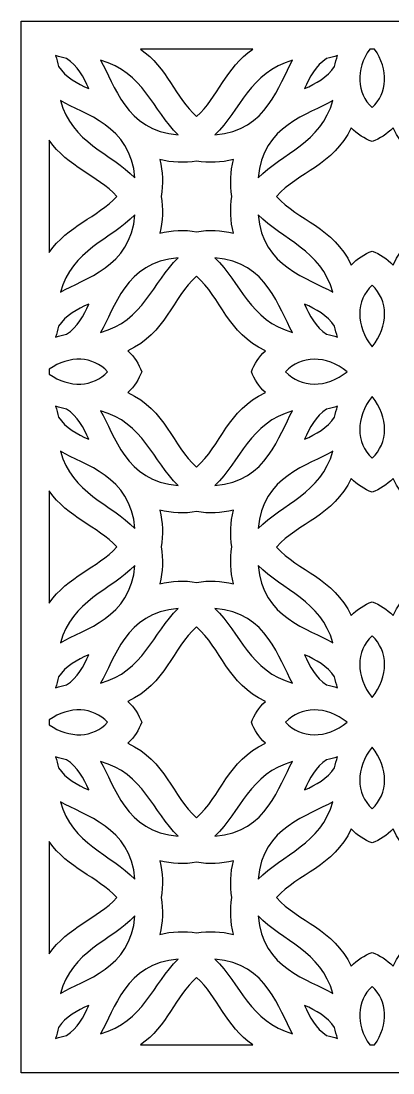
# Model space of a CAD drawing. Header units: millimetres. Extents: x -502 to 502, y -332 to 332.
# Drawn here: x -501.6 to -395.7, y -332.3 to -32.3 of the extents above; entities that cross this region are included whole.
import ezdxf

# ---------------------------------------------------------------- set-up
doc = ezdxf.new("R2010")
doc.units = ezdxf.units.MM
doc.header["$MEASUREMENT"] = 0
doc.layers.add('layer 1', color=7, linetype='Continuous')

msp = doc.modelspace()

# ---------------------------------------------------------------- linework, layer by layer
at = {"layer": 'layer 1'}
for points, knots in [([(-501.65, -332.3167), (-492.4962, -332.3167), (-226.2184, -332.3167), (-201.6505, -332.3167), (-201.6505, -332.3167), (-201.6505, -321.4405), (-201.6505, -43.0002), (-201.6505, -32.3185), (-201.6505, -32.3185), (-215.9616, -32.3185), (-491.2757, -32.3185), (-501.65, -32.3185), (-501.65, -32.3185), (-501.65, -37.5502), (-501.65, -329.9847), (-501.65, -332.3167)], [0, 0, 0, 0, 0.2, 0.2, 0.2, 0.2, 0.4, 0.4, 0.4, 0.4, 0.6, 0.6, 0.6, 0.6, 1, 1, 1, 1]), ([(-435.6311, -40.3156), (-443.3811, -45.6711), (-445.5589, -54.0636), (-451.6491, -59.5704), (-451.6491, -59.5704), (-451.6491, -59.5704), (-451.6491, -59.5704), (-451.6491, -59.5704), (-451.6491, -59.5704), (-457.7405, -54.0636), (-459.9178, -45.6711), (-467.6671, -40.3156), (-467.6671, -40.3156), (-467.6671, -40.3156), (-435.6311, -40.3156), (-435.6311, -40.3156)], [0, 0, 0, 0, 0.2, 0.2, 0.2, 0.2, 0.4, 0.4, 0.4, 0.4, 0.6, 0.6, 0.6, 0.6, 1, 1, 1, 1]), ([(-402.3329, -40.3156), (-402.3329, -40.3156), (-400.9653, -40.3156), (-400.9653, -40.3156), (-400.9653, -40.3156), (-396.8953, -46.1753), (-397.2175, -52.8855), (-401.6495, -56.974), (-401.6495, -56.974), (-406.078, -52.8855), (-406.4071, -46.1787), (-402.3329, -40.3156)], [0, 0, 0, 0, 0.25, 0.25, 0.25, 0.25, 0.5, 0.5, 0.5, 0.5, 1, 1, 1, 1]), ([(-488.6872, -43.0002), (-485.62, -45.0184), (-483.7781, -48.3379), (-482.3655, -51.6013), (-482.3655, -51.6013), (-485.628, -50.1865), (-488.9499, -48.3448), (-490.9681, -45.2791), (-490.9681, -45.2791), (-491.1758, -44.2282), (-491.4567, -43.1911), (-491.803, -42.1641), (-491.803, -42.1641), (-490.7776, -42.5096), (-489.7366, -42.7922), (-488.6872, -43.0002)], [0, 0, 0, 0, 0.2, 0.2, 0.2, 0.2, 0.4, 0.4, 0.4, 0.4, 0.6, 0.6, 0.6, 0.6, 1, 1, 1, 1]), ([(-456.8861, -64.7665), (-472.0048, -63.5918), (-474.9111, -50.3343), (-479.0061, -43.5085), (-479.0061, -43.5085), (-466.8798, -46.7753), (-464.074, -57.8908), (-456.8861, -64.7665)], [0, 0, 0, 0, 0.33333333, 0.33333333, 0.33333333, 0.33333333, 1, 1, 1, 1]), ([(-424.2929, -43.5085), (-428.3875, -50.3343), (-431.2945, -63.5918), (-446.4135, -64.7665), (-446.4135, -64.7665), (-439.2261, -57.8908), (-436.4198, -46.7753), (-424.2929, -43.5085)], [0, 0, 0, 0, 0.33333333, 0.33333333, 0.33333333, 0.33333333, 1, 1, 1, 1]), ([(-414.6121, -43.0002), (-413.5619, -42.7922), (-412.5213, -42.5096), (-411.4965, -42.1641), (-411.4965, -42.1641), (-411.8427, -43.1911), (-412.1232, -44.2317), (-412.3312, -45.2791), (-412.3312, -45.2791), (-414.3494, -48.3448), (-417.671, -50.1899), (-420.9337, -51.6013), (-420.9337, -51.6013), (-419.5209, -48.3379), (-417.6785, -45.0184), (-414.6121, -43.0002)], [0, 0, 0, 0, 0.2, 0.2, 0.2, 0.2, 0.4, 0.4, 0.4, 0.4, 0.6, 0.6, 0.6, 0.6, 1, 1, 1, 1]), ([(-490.459, -54.9598), (-483.6338, -59.0552), (-470.3751, -61.9621), (-469.1993, -77.0819), (-469.1993, -77.0819), (-476.0755, -69.8928), (-487.1911, -67.0878), (-490.459, -54.9598)], [0, 0, 0, 0, 0.33333333, 0.33333333, 0.33333333, 0.33333333, 1, 1, 1, 1]), ([(-434.0996, -77.0819), (-432.9235, -61.9621), (-419.6653, -59.0552), (-412.8408, -54.9598), (-412.8408, -54.9598), (-416.1084, -67.0878), (-427.2231, -69.8928), (-434.0996, -77.0819)], [0, 0, 0, 0, 0.33333333, 0.33333333, 0.33333333, 0.33333333, 1, 1, 1, 1]), ([(-401.6495, -66.7033), (-399.4663, -65.8885), (-397.4166, -64.5797), (-395.6837, -62.738), (-395.6837, -62.738), (-390.6777, -73.5223), (-380.6665, -75.3818), (-374.3956, -82.3177), (-374.3956, -82.3177), (-380.6665, -89.253), (-390.6777, -91.1125), (-395.6837, -101.8968), (-395.6837, -101.8968), (-397.4166, -100.0551), (-399.4663, -98.7429), (-401.6495, -97.9315), (-401.6495, -97.9315), (-403.8326, -98.7463), (-405.8816, -100.0551), (-407.6153, -101.8968), (-407.6153, -101.8968), (-412.6219, -91.1125), (-422.6338, -89.253), (-428.9041, -82.3177), (-428.9041, -82.3177), (-422.6331, -75.3818), (-412.6212, -73.5223), (-407.6153, -62.738), (-407.6153, -62.738), (-405.8823, -64.5797), (-403.8326, -65.8885), (-401.6495, -66.7033)], [0, 0, 0, 0, 0.11111111, 0.11111111, 0.11111111, 0.11111111, 0.22222222, 0.22222222, 0.22222222, 0.22222222, 0.33333333, 0.33333333, 0.33333333, 0.33333333, 0.44444444, 0.44444444, 0.44444444, 0.44444444, 0.55555556, 0.55555556, 0.55555556, 0.55555556, 0.66666667, 0.66666667, 0.66666667, 0.66666667, 0.77777778, 0.77777778, 0.77777778, 0.77777778, 1, 1, 1, 1]), ([(-493.6499, -66.301), (-488.297, -74.0484), (-479.9039, -76.2247), (-474.3956, -82.3177), (-474.3956, -82.3177), (-479.9039, -88.4101), (-488.297, -90.5864), (-493.6499, -98.3337), (-493.6499, -98.3337), (-493.6499, -98.3337), (-493.6499, -66.301), (-493.6499, -66.301)], [0, 0, 0, 0, 0.25, 0.25, 0.25, 0.25, 0.5, 0.5, 0.5, 0.5, 1, 1, 1, 1]), ([(-461.7297, -82.3177), (-461.7297, -82.3177), (-461.73, -82.3177), (-461.73, -82.3177), (-461.73, -82.3177), (-461.1161, -78.8635), (-461.2962, -75.2689), (-462.141, -71.8256), (-462.141, -71.8256), (-458.6975, -72.6691), (-455.1038, -72.8491), (-451.6497, -72.2388), (-451.6497, -72.2388), (-451.6497, -72.2388), (-451.6497, -72.2388), (-451.6497, -72.2388), (-451.6497, -72.2388), (-448.1955, -72.8525), (-444.6021, -72.6691), (-441.1578, -71.8256), (-441.1578, -71.8256), (-442.0023, -75.2689), (-442.1827, -78.8635), (-441.5696, -82.3177), (-441.5696, -82.3177), (-442.1827, -85.7713), (-442.0034, -89.3659), (-441.1578, -92.8092), (-441.1578, -92.8092), (-444.6021, -91.9622), (-448.1944, -91.7823), (-451.6491, -92.3967), (-451.6491, -92.3967), (-451.6491, -92.3967), (-451.6491, -92.3967), (-451.6491, -92.3967), (-451.6491, -92.3967), (-455.1035, -91.7823), (-458.6973, -91.9622), (-462.141, -92.8092), (-462.141, -92.8092), (-461.2962, -89.3659), (-461.1161, -85.7713), (-461.7297, -82.3177)], [0, 0, 0, 0, 0.08333333, 0.08333333, 0.08333333, 0.08333333, 0.16666667, 0.16666667, 0.16666667, 0.16666667, 0.25, 0.25, 0.25, 0.25, 0.33333333, 0.33333333, 0.33333333, 0.33333333, 0.41666667, 0.41666667, 0.41666667, 0.41666667, 0.5, 0.5, 0.5, 0.5, 0.58333333, 0.58333333, 0.58333333, 0.58333333, 0.66666667, 0.66666667, 0.66666667, 0.66666667, 0.75, 0.75, 0.75, 0.75, 0.83333333, 0.83333333, 0.83333333, 0.83333333, 1, 1, 1, 1]), ([(-490.459, -109.6749), (-487.1911, -97.547), (-476.0755, -94.7385), (-469.1993, -87.5522), (-469.1993, -87.5522), (-470.3751, -102.6726), (-483.633, -105.5796), (-490.459, -109.6749)], [0, 0, 0, 0, 0.33333333, 0.33333333, 0.33333333, 0.33333333, 1, 1, 1, 1]), ([(-412.8402, -109.6749), (-419.6653, -105.5796), (-432.9241, -102.6726), (-434.0996, -87.5522), (-434.0996, -87.5522), (-427.2238, -94.7419), (-416.1084, -97.547), (-412.8402, -109.6749)], [0, 0, 0, 0, 0.33333333, 0.33333333, 0.33333333, 0.33333333, 1, 1, 1, 1]), ([(-456.8853, -99.8683), (-464.0732, -106.744), (-466.8793, -117.8595), (-479.0061, -121.1263), (-479.0061, -121.1263), (-474.9111, -114.3005), (-472.0043, -101.043), (-456.8853, -99.8683)], [0, 0, 0, 0, 0.33333333, 0.33333333, 0.33333333, 0.33333333, 1, 1, 1, 1]), ([(-424.2929, -121.1263), (-436.4198, -117.8595), (-439.2261, -106.744), (-446.4127, -99.8683), (-446.4127, -99.8683), (-431.2945, -101.043), (-428.3882, -114.3005), (-424.2929, -121.1263)], [0, 0, 0, 0, 0.33333333, 0.33333333, 0.33333333, 0.33333333, 1, 1, 1, 1]), ([(-471.229, -126.3512), (-460.4434, -121.3452), (-458.5834, -111.3333), (-451.6497, -105.0644), (-451.6497, -105.0644), (-444.7159, -111.3333), (-442.8562, -121.3452), (-432.0696, -126.3512), (-432.0696, -126.3512), (-433.9125, -128.0834), (-435.222, -130.1325), (-436.0342, -132.317), (-436.0342, -132.317), (-435.222, -134.5001), (-433.9133, -136.5498), (-432.0696, -138.2821), (-432.0696, -138.2821), (-442.8562, -143.288), (-444.7159, -153.2999), (-451.6491, -159.5722), (-451.6491, -159.5722), (-451.6491, -159.5722), (-451.6491, -159.5722), (-451.6491, -159.5722), (-451.6491, -159.5722), (-458.5837, -153.2999), (-460.4432, -143.288), (-471.229, -138.2821), (-471.229, -138.2821), (-469.3863, -136.5498), (-468.0779, -134.5001), (-467.2652, -132.317), (-467.2652, -132.317), (-468.0771, -130.1325), (-469.3863, -128.0834), (-471.229, -126.3512)], [0, 0, 0, 0, 0.1, 0.1, 0.1, 0.1, 0.2, 0.2, 0.2, 0.2, 0.3, 0.3, 0.3, 0.3, 0.4, 0.4, 0.4, 0.4, 0.5, 0.5, 0.5, 0.5, 0.6, 0.6, 0.6, 0.6, 0.7, 0.7, 0.7, 0.7, 0.8, 0.8, 0.8, 0.8, 1, 1, 1, 1]), ([(-401.6495, -125.2538), (-406.4269, -119.2004), (-406.3291, -111.9792), (-401.6495, -107.6608), (-401.6495, -107.6608), (-396.9842, -111.9682), (-396.8577, -119.1826), (-401.6495, -125.2538)], [0, 0, 0, 0, 0.33333333, 0.33333333, 0.33333333, 0.33333333, 1, 1, 1, 1]), ([(-482.3655, -113.0335), (-483.7781, -116.2969), (-485.6208, -119.6164), (-488.6867, -121.6346), (-488.6867, -121.6346), (-489.7372, -121.8426), (-490.7776, -122.1245), (-491.803, -122.4707), (-491.803, -122.4707), (-491.4567, -121.4437), (-491.1758, -120.4031), (-490.9681, -119.3557), (-490.9681, -119.3557), (-488.9499, -116.2866), (-485.6285, -114.4449), (-482.3655, -113.0335)], [0, 0, 0, 0, 0.2, 0.2, 0.2, 0.2, 0.4, 0.4, 0.4, 0.4, 0.6, 0.6, 0.6, 0.6, 1, 1, 1, 1]), ([(-414.6121, -121.6346), (-417.6785, -119.6164), (-419.5209, -116.2969), (-420.9337, -113.0335), (-420.9337, -113.0335), (-417.671, -114.4449), (-414.3494, -116.2866), (-412.3312, -119.3557), (-412.3312, -119.3557), (-412.1232, -120.4031), (-411.8434, -121.4437), (-411.4958, -122.4707), (-411.4958, -122.4707), (-412.5213, -122.1245), (-413.5619, -121.8426), (-414.6121, -121.6346)], [0, 0, 0, 0, 0.2, 0.2, 0.2, 0.2, 0.4, 0.4, 0.4, 0.4, 0.6, 0.6, 0.6, 0.6, 1, 1, 1, 1]), ([(-493.6499, -131.6321), (-487.7914, -127.5607), (-481.0845, -127.8857), (-476.9922, -132.317), (-476.9922, -132.317), (-481.0779, -136.7441), (-487.786, -137.0753), (-493.6499, -133.0011), (-493.6499, -133.0011), (-493.6499, -133.0011), (-493.6499, -131.6321), (-493.6499, -131.6321)], [0, 0, 0, 0, 0.25, 0.25, 0.25, 0.25, 0.5, 0.5, 0.5, 0.5, 1, 1, 1, 1]), ([(-426.307, -132.317), (-421.9914, -127.6422), (-414.7729, -127.5361), (-408.7134, -132.317), (-408.7134, -132.317), (-414.779, -137.1033), (-421.9941, -136.9877), (-426.307, -132.317)], [0, 0, 0, 0, 0.33333333, 0.33333333, 0.33333333, 0.33333333, 1, 1, 1, 1]), ([(-401.6495, -156.9759), (-406.3147, -152.6685), (-406.4406, -145.4506), (-401.6495, -139.3829), (-401.6495, -139.3829), (-396.8631, -145.4465), (-396.9795, -152.6644), (-401.6495, -156.9759)], [0, 0, 0, 0, 0.33333333, 0.33333333, 0.33333333, 0.33333333, 1, 1, 1, 1]), ([(-490.9681, -145.281), (-491.1758, -144.2294), (-491.4567, -143.1888), (-491.803, -142.1626), (-491.803, -142.1626), (-490.7776, -142.5122), (-489.7366, -142.7907), (-488.6872, -142.9986), (-488.6872, -142.9986), (-485.62, -145.0162), (-483.7781, -148.3398), (-482.3655, -151.6025), (-482.3655, -151.6025), (-485.628, -150.1884), (-488.9499, -148.3467), (-490.9681, -145.281)], [0, 0, 0, 0, 0.2, 0.2, 0.2, 0.2, 0.4, 0.4, 0.4, 0.4, 0.6, 0.6, 0.6, 0.6, 1, 1, 1, 1]), ([(-456.8861, -164.765), (-472.0048, -163.5903), (-474.9111, -150.3328), (-479.0061, -143.5063), (-479.0061, -143.5063), (-466.8798, -146.7772), (-464.074, -157.8933), (-456.8861, -164.765)], [0, 0, 0, 0, 0.33333333, 0.33333333, 0.33333333, 0.33333333, 1, 1, 1, 1]), ([(-446.4135, -164.7684), (-439.2261, -157.8933), (-436.4198, -146.7772), (-424.2929, -143.5104), (-424.2929, -143.5104), (-428.3875, -150.3328), (-431.2945, -163.5903), (-446.4135, -164.7684)], [0, 0, 0, 0, 0.33333333, 0.33333333, 0.33333333, 0.33333333, 1, 1, 1, 1]), ([(-420.9337, -151.6025), (-419.5209, -148.3398), (-417.6785, -145.0162), (-414.6121, -142.9986), (-414.6121, -142.9986), (-413.5619, -142.7907), (-412.5213, -142.5122), (-411.4965, -142.1626), (-411.4965, -142.1626), (-411.8427, -143.1888), (-412.1232, -144.2294), (-412.3312, -145.281), (-412.3312, -145.281), (-414.3494, -148.3467), (-417.671, -150.1884), (-420.9337, -151.6025)], [0, 0, 0, 0, 0.2, 0.2, 0.2, 0.2, 0.4, 0.4, 0.4, 0.4, 0.6, 0.6, 0.6, 0.6, 1, 1, 1, 1]), ([(-469.1993, -177.0804), (-476.0755, -169.8941), (-487.1911, -167.0863), (-490.459, -154.9611), (-490.459, -154.9611), (-483.6338, -159.0571), (-470.3751, -161.9606), (-469.1993, -177.0804)], [0, 0, 0, 0, 0.33333333, 0.33333333, 0.33333333, 0.33333333, 1, 1, 1, 1]), ([(-412.8408, -154.9611), (-416.1084, -167.0863), (-427.2231, -169.8941), (-434.0996, -177.0804), (-434.0996, -177.0804), (-432.9235, -161.964), (-419.6653, -159.0571), (-412.8408, -154.9611)], [0, 0, 0, 0, 0.33333333, 0.33333333, 0.33333333, 0.33333333, 1, 1, 1, 1]), ([(-401.6495, -166.7018), (-399.4663, -165.8904), (-397.4166, -164.5816), (-395.6837, -162.7364), (-395.6837, -162.7364), (-390.6777, -173.5248), (-380.6665, -175.3837), (-374.3956, -182.3155), (-374.3956, -182.3155), (-380.6665, -189.2515), (-390.6777, -191.1103), (-395.6837, -201.8987), (-395.6837, -201.8987), (-397.4166, -200.0535), (-399.4663, -198.7441), (-401.6495, -197.9334), (-401.6495, -197.9334), (-403.8326, -198.7441), (-405.8816, -200.0535), (-407.6153, -201.8987), (-407.6153, -201.8987), (-412.6219, -191.1103), (-422.6338, -189.2515), (-428.9041, -182.3189), (-428.9041, -182.3189), (-422.6331, -175.3837), (-412.6212, -173.5248), (-407.6153, -162.7364), (-407.6153, -162.7364), (-405.8823, -164.5816), (-403.8326, -165.8904), (-401.6495, -166.7018)], [0, 0, 0, 0, 0.11111111, 0.11111111, 0.11111111, 0.11111111, 0.22222222, 0.22222222, 0.22222222, 0.22222222, 0.33333333, 0.33333333, 0.33333333, 0.33333333, 0.44444444, 0.44444444, 0.44444444, 0.44444444, 0.55555556, 0.55555556, 0.55555556, 0.55555556, 0.66666667, 0.66666667, 0.66666667, 0.66666667, 0.77777778, 0.77777778, 0.77777778, 0.77777778, 1, 1, 1, 1]), ([(-493.6499, -166.2995), (-488.297, -174.0503), (-479.9039, -176.2266), (-474.3956, -182.3155), (-474.3956, -182.3155), (-479.9039, -188.4079), (-488.297, -190.5849), (-493.6499, -198.335), (-493.6499, -198.335), (-493.6499, -198.335), (-493.6499, -166.2995), (-493.6499, -166.2995)], [0, 0, 0, 0, 0.25, 0.25, 0.25, 0.25, 0.5, 0.5, 0.5, 0.5, 1, 1, 1, 1]), ([(-462.141, -192.807), (-461.2962, -189.3643), (-461.1161, -185.7691), (-461.7297, -182.3155), (-461.7297, -182.3155), (-461.7297, -182.3155), (-461.73, -182.3155), (-461.73, -182.3155), (-461.73, -182.3155), (-461.1161, -178.8619), (-461.2962, -175.2708), (-462.141, -171.824), (-462.141, -171.824), (-458.6975, -172.671), (-455.1038, -172.8503), (-451.6497, -172.2366), (-451.6497, -172.2366), (-451.6497, -172.2366), (-451.6497, -172.2366), (-451.6497, -172.2366), (-451.6497, -172.2366), (-448.1955, -172.8503), (-444.6021, -172.671), (-441.1578, -171.824), (-441.1578, -171.824), (-442.0023, -175.2708), (-442.1827, -178.8619), (-441.5696, -182.3155), (-441.5696, -182.3155), (-442.1827, -185.7725), (-442.0034, -189.3643), (-441.1578, -192.807), (-441.1578, -192.807), (-444.6021, -191.9641), (-448.1944, -191.7842), (-451.6491, -192.3979), (-451.6491, -192.3979), (-451.6491, -192.3979), (-451.6491, -192.3979), (-451.6491, -192.3979), (-451.6491, -192.3979), (-455.1035, -191.7842), (-458.6973, -191.9641), (-462.141, -192.807)], [0, 0, 0, 0, 0.08333333, 0.08333333, 0.08333333, 0.08333333, 0.16666667, 0.16666667, 0.16666667, 0.16666667, 0.25, 0.25, 0.25, 0.25, 0.33333333, 0.33333333, 0.33333333, 0.33333333, 0.41666667, 0.41666667, 0.41666667, 0.41666667, 0.5, 0.5, 0.5, 0.5, 0.58333333, 0.58333333, 0.58333333, 0.58333333, 0.66666667, 0.66666667, 0.66666667, 0.66666667, 0.75, 0.75, 0.75, 0.75, 0.83333333, 0.83333333, 0.83333333, 0.83333333, 1, 1, 1, 1]), ([(-490.459, -209.6734), (-487.1911, -197.5482), (-476.0755, -194.7404), (-469.1993, -187.5548), (-469.1993, -187.5548), (-470.3751, -202.6711), (-483.633, -205.5781), (-490.459, -209.6734)], [0, 0, 0, 0, 0.33333333, 0.33333333, 0.33333333, 0.33333333, 1, 1, 1, 1]), ([(-434.0996, -187.5548), (-427.2238, -194.7404), (-416.1084, -197.5482), (-412.8402, -209.6734), (-412.8402, -209.6734), (-419.6653, -205.5781), (-432.9241, -202.6711), (-434.0996, -187.5548)], [0, 0, 0, 0, 0.33333333, 0.33333333, 0.33333333, 0.33333333, 1, 1, 1, 1]), ([(-456.8853, -199.8661), (-464.0732, -206.7418), (-466.8793, -217.8579), (-479.0061, -221.1282), (-479.0061, -221.1282), (-474.9111, -214.3017), (-472.0043, -201.0415), (-456.8853, -199.8661)], [0, 0, 0, 0, 0.33333333, 0.33333333, 0.33333333, 0.33333333, 1, 1, 1, 1]), ([(-424.2929, -221.1282), (-436.4198, -217.8579), (-439.2261, -206.7418), (-446.4127, -199.8661), (-446.4127, -199.8661), (-431.2945, -201.0415), (-428.3882, -214.3017), (-424.2929, -221.1282)], [0, 0, 0, 0, 0.33333333, 0.33333333, 0.33333333, 0.33333333, 1, 1, 1, 1]), ([(-471.229, -226.3531), (-460.4434, -221.3437), (-458.5834, -211.3352), (-451.6497, -205.0629), (-451.6497, -205.0629), (-444.7159, -211.3352), (-442.8562, -221.3471), (-432.0696, -226.3531), (-432.0696, -226.3531), (-433.9125, -228.0846), (-435.222, -230.135), (-436.0342, -232.3182), (-436.0342, -232.3182), (-435.222, -234.4986), (-433.9133, -236.5517), (-432.0696, -238.284), (-432.0696, -238.284), (-442.8562, -243.2899), (-444.7159, -253.3018), (-451.6491, -259.5707), (-451.6491, -259.5707), (-451.6491, -259.5707), (-451.6491, -259.5707), (-451.6491, -259.5707), (-451.6491, -259.5707), (-458.5837, -253.3018), (-460.4432, -243.2899), (-471.229, -238.284), (-471.229, -238.284), (-469.3863, -236.5483), (-468.0779, -234.4986), (-467.2652, -232.3182), (-467.2652, -232.3182), (-468.0771, -230.135), (-469.3863, -228.0846), (-471.229, -226.3531)], [0, 0, 0, 0, 0.1, 0.1, 0.1, 0.1, 0.2, 0.2, 0.2, 0.2, 0.3, 0.3, 0.3, 0.3, 0.4, 0.4, 0.4, 0.4, 0.5, 0.5, 0.5, 0.5, 0.6, 0.6, 0.6, 0.6, 0.7, 0.7, 0.7, 0.7, 0.8, 0.8, 0.8, 0.8, 1, 1, 1, 1]), ([(-401.6495, -225.2523), (-406.4269, -219.2023), (-406.3291, -211.9804), (-401.6495, -207.6593), (-401.6495, -207.6593), (-396.9842, -211.9667), (-396.8577, -219.1811), (-401.6495, -225.2523)], [0, 0, 0, 0, 0.33333333, 0.33333333, 0.33333333, 0.33333333, 1, 1, 1, 1]), ([(-482.3655, -213.0319), (-483.7781, -216.2953), (-485.6208, -219.6183), (-488.6867, -221.6365), (-488.6867, -221.6365), (-489.7372, -221.8445), (-490.7776, -222.1229), (-491.803, -222.4684), (-491.803, -222.4684), (-491.4567, -221.4456), (-491.1758, -220.405), (-490.9681, -219.3535), (-490.9681, -219.3535), (-488.9499, -216.2878), (-485.6285, -214.4467), (-482.3655, -213.0319)], [0, 0, 0, 0, 0.2, 0.2, 0.2, 0.2, 0.4, 0.4, 0.4, 0.4, 0.6, 0.6, 0.6, 0.6, 1, 1, 1, 1]), ([(-412.3312, -219.3535), (-412.1232, -220.405), (-411.8434, -221.4456), (-411.4958, -222.4725), (-411.4958, -222.4725), (-412.5213, -222.1229), (-413.5619, -221.8445), (-414.6121, -221.6365), (-414.6121, -221.6365), (-417.6785, -219.6183), (-419.5209, -216.2953), (-420.9337, -213.0319), (-420.9337, -213.0319), (-417.671, -214.4467), (-414.3494, -216.2878), (-412.3312, -219.3535)], [0, 0, 0, 0, 0.2, 0.2, 0.2, 0.2, 0.4, 0.4, 0.4, 0.4, 0.6, 0.6, 0.6, 0.6, 1, 1, 1, 1]), ([(-493.6499, -231.634), (-487.7914, -227.5633), (-481.0845, -227.8842), (-476.9922, -232.3182), (-476.9922, -232.3182), (-481.0779, -236.7453), (-487.786, -237.0737), (-493.6499, -233.003), (-493.6499, -233.003), (-493.6499, -233.003), (-493.6499, -231.634), (-493.6499, -231.634)], [0, 0, 0, 0, 0.25, 0.25, 0.25, 0.25, 0.5, 0.5, 0.5, 0.5, 1, 1, 1, 1]), ([(-426.307, -232.3182), (-421.9914, -227.644), (-414.7729, -227.5346), (-408.7134, -232.3182), (-408.7134, -232.3182), (-414.779, -237.1018), (-421.9941, -236.9889), (-426.307, -232.3182)], [0, 0, 0, 0, 0.33333333, 0.33333333, 0.33333333, 0.33333333, 1, 1, 1, 1]), ([(-401.6495, -256.9744), (-406.3147, -252.6669), (-406.4406, -245.4525), (-401.6495, -239.3807), (-401.6495, -239.3807), (-396.8631, -245.445), (-396.9795, -252.6628), (-401.6495, -256.9744)], [0, 0, 0, 0, 0.33333333, 0.33333333, 0.33333333, 0.33333333, 1, 1, 1, 1]), ([(-490.9681, -245.2794), (-491.1758, -244.2279), (-491.4567, -243.1873), (-491.803, -242.1645), (-491.803, -242.1645), (-490.7776, -242.51), (-489.7366, -242.7926), (-488.6872, -243.0005), (-488.6872, -243.0005), (-485.62, -245.0181), (-483.7781, -248.3383), (-482.3655, -251.601), (-482.3655, -251.601), (-485.628, -250.1869), (-488.9499, -248.3451), (-490.9681, -245.2794)], [0, 0, 0, 0, 0.2, 0.2, 0.2, 0.2, 0.4, 0.4, 0.4, 0.4, 0.6, 0.6, 0.6, 0.6, 1, 1, 1, 1]), ([(-420.9337, -251.601), (-419.5209, -248.3383), (-417.6785, -245.0181), (-414.6121, -243.0005), (-414.6121, -243.0005), (-413.5619, -242.7926), (-412.5213, -242.51), (-411.4965, -242.1645), (-411.4965, -242.1645), (-411.8427, -243.1873), (-412.1232, -244.232), (-412.3312, -245.2794), (-412.3312, -245.2794), (-414.3494, -248.3451), (-417.671, -250.1903), (-420.9337, -251.601)], [0, 0, 0, 0, 0.2, 0.2, 0.2, 0.2, 0.4, 0.4, 0.4, 0.4, 0.6, 0.6, 0.6, 0.6, 1, 1, 1, 1]), ([(-456.8861, -264.7667), (-472.0048, -263.5922), (-474.9111, -250.3347), (-479.0061, -243.5089), (-479.0061, -243.5089), (-466.8798, -246.775), (-464.074, -257.8911), (-456.8861, -264.7667)], [0, 0, 0, 0, 0.33333333, 0.33333333, 0.33333333, 0.33333333, 1, 1, 1, 1]), ([(-446.4135, -264.7667), (-439.2261, -257.8911), (-436.4198, -246.775), (-424.2929, -243.5089), (-424.2929, -243.5089), (-428.3875, -250.3347), (-431.2945, -263.5922), (-446.4135, -264.7667)], [0, 0, 0, 0, 0.33333333, 0.33333333, 0.33333333, 0.33333333, 1, 1, 1, 1]), ([(-469.1993, -277.0788), (-476.0755, -269.8928), (-487.1911, -267.088), (-490.459, -254.9595), (-490.459, -254.9595), (-483.6338, -259.0555), (-470.3751, -261.9625), (-469.1993, -277.0788)], [0, 0, 0, 0, 0.33333333, 0.33333333, 0.33333333, 0.33333333, 1, 1, 1, 1]), ([(-434.0996, -277.0823), (-432.9235, -261.9625), (-419.6653, -259.0555), (-412.8408, -254.9595), (-412.8408, -254.9595), (-416.1084, -267.088), (-427.2231, -269.8928), (-434.0996, -277.0823)], [0, 0, 0, 0, 0.33333333, 0.33333333, 0.33333333, 0.33333333, 1, 1, 1, 1]), ([(-401.6495, -297.9313), (-403.8326, -298.7464), (-405.8816, -300.0551), (-407.6153, -301.8967), (-407.6153, -301.8967), (-412.6219, -291.1122), (-422.6338, -289.253), (-428.9041, -282.3174), (-428.9041, -282.3174), (-422.6331, -275.3818), (-412.6212, -273.5228), (-407.6153, -262.7383), (-407.6153, -262.7383), (-405.8823, -264.5799), (-403.8326, -265.8887), (-401.6495, -266.7035), (-401.6495, -266.7035), (-399.4663, -265.8887), (-397.4166, -264.5799), (-395.6837, -262.7383), (-395.6837, -262.7383), (-390.6777, -273.5228), (-380.6665, -275.3818), (-374.3956, -282.3174), (-374.3956, -282.3174), (-380.6665, -289.253), (-390.6777, -291.1122), (-395.6837, -301.8967), (-395.6837, -301.8967), (-397.4166, -300.0551), (-399.4663, -298.743), (-401.6495, -297.9313)], [0, 0, 0, 0, 0.11111111, 0.11111111, 0.11111111, 0.11111111, 0.22222222, 0.22222222, 0.22222222, 0.22222222, 0.33333333, 0.33333333, 0.33333333, 0.33333333, 0.44444444, 0.44444444, 0.44444444, 0.44444444, 0.55555556, 0.55555556, 0.55555556, 0.55555556, 0.66666667, 0.66666667, 0.66666667, 0.66666667, 0.77777778, 0.77777778, 0.77777778, 0.77777778, 1, 1, 1, 1]), ([(-493.6499, -266.2978), (-488.297, -274.0485), (-479.9039, -276.225), (-474.3956, -282.3174), (-474.3956, -282.3174), (-479.9039, -288.4064), (-488.297, -290.5866), (-493.6499, -298.3335), (-493.6499, -298.3335), (-493.6499, -298.3335), (-493.6499, -266.2978), (-493.6499, -266.2978)], [0, 0, 0, 0, 0.25, 0.25, 0.25, 0.25, 0.5, 0.5, 0.5, 0.5, 1, 1, 1, 1]), ([(-441.5696, -282.3174), (-442.1827, -285.7713), (-442.0034, -289.366), (-441.1578, -292.809), (-441.1578, -292.809), (-444.6021, -291.9623), (-448.1944, -291.7825), (-451.6491, -292.3964), (-451.6491, -292.3964), (-451.6491, -292.3964), (-451.6491, -292.3964), (-451.6491, -292.3964), (-451.6491, -292.3964), (-455.1035, -291.7825), (-458.6973, -291.9623), (-462.141, -292.809), (-462.141, -292.809), (-461.2962, -289.366), (-461.1161, -285.7713), (-461.7297, -282.3174), (-461.7297, -282.3174), (-461.7297, -282.3174), (-461.73, -282.3174), (-461.73, -282.3174), (-461.73, -282.3174), (-461.1161, -278.8637), (-461.2962, -275.269), (-462.141, -271.8258), (-462.141, -271.8258), (-458.6975, -272.6689), (-455.1038, -272.8488), (-451.6497, -272.2352), (-451.6497, -272.2352), (-451.6497, -272.2352), (-451.6497, -272.2387), (-451.6497, -272.2387), (-451.6497, -272.2387), (-448.1955, -272.8488), (-444.6021, -272.6689), (-441.1578, -271.8258), (-441.1578, -271.8258), (-442.0023, -275.269), (-442.1827, -278.8637), (-441.5696, -282.3174)], [0, 0, 0, 0, 0.08333333, 0.08333333, 0.08333333, 0.08333333, 0.16666667, 0.16666667, 0.16666667, 0.16666667, 0.25, 0.25, 0.25, 0.25, 0.33333333, 0.33333333, 0.33333333, 0.33333333, 0.41666667, 0.41666667, 0.41666667, 0.41666667, 0.5, 0.5, 0.5, 0.5, 0.58333333, 0.58333333, 0.58333333, 0.58333333, 0.66666667, 0.66666667, 0.66666667, 0.66666667, 0.75, 0.75, 0.75, 0.75, 0.83333333, 0.83333333, 0.83333333, 0.83333333, 1, 1, 1, 1]), ([(-469.1993, -287.5528), (-470.3751, -302.6728), (-483.633, -305.5796), (-490.459, -309.6754), (-490.459, -309.6754), (-487.1911, -297.547), (-476.0755, -294.7388), (-469.1993, -287.5528)], [0, 0, 0, 0, 0.33333333, 0.33333333, 0.33333333, 0.33333333, 1, 1, 1, 1]), ([(-412.8402, -309.6754), (-419.6653, -305.5796), (-432.9241, -302.6728), (-434.0996, -287.5528), (-434.0996, -287.5528), (-427.2238, -294.7422), (-416.1084, -297.547), (-412.8402, -309.6754)], [0, 0, 0, 0, 0.33333333, 0.33333333, 0.33333333, 0.33333333, 1, 1, 1, 1]), ([(-479.0061, -321.1264), (-474.9111, -314.3002), (-472.0043, -301.0429), (-456.8853, -299.868), (-456.8853, -299.868), (-464.0732, -306.7438), (-466.8793, -317.8599), (-479.0061, -321.1264)], [0, 0, 0, 0, 0.33333333, 0.33333333, 0.33333333, 0.33333333, 1, 1, 1, 1]), ([(-446.4127, -299.868), (-431.2945, -301.0429), (-428.3882, -314.3002), (-424.2929, -321.1264), (-424.2929, -321.1264), (-436.4198, -317.8599), (-439.2261, -306.7438), (-446.4127, -299.868)], [0, 0, 0, 0, 0.33333333, 0.33333333, 0.33333333, 0.33333333, 1, 1, 1, 1]), ([(-467.6661, -324.3156), (-459.9178, -318.9639), (-457.7397, -310.5713), (-451.6497, -305.0647), (-451.6497, -305.0647), (-445.5594, -310.5713), (-443.3818, -318.9639), (-435.6333, -324.3156), (-435.6333, -324.3156), (-435.6333, -324.3156), (-467.6661, -324.3156), (-467.6661, -324.3156)], [0, 0, 0, 0, 0.25, 0.25, 0.25, 0.25, 0.5, 0.5, 0.5, 0.5, 1, 1, 1, 1]), ([(-400.9646, -324.3156), (-400.9646, -324.3156), (-402.3343, -324.3156), (-402.3343, -324.3156), (-402.3343, -324.3156), (-406.3961, -318.47), (-406.0903, -311.7603), (-401.6495, -307.661), (-401.6495, -307.661), (-397.2216, -311.7461), (-396.8912, -318.4524), (-400.9646, -324.3156)], [0, 0, 0, 0, 0.25, 0.25, 0.25, 0.25, 0.5, 0.5, 0.5, 0.5, 1, 1, 1, 1]), ([(-488.6867, -321.6345), (-489.7372, -321.8427), (-490.7776, -322.1249), (-491.803, -322.4705), (-491.803, -322.4705), (-491.4567, -321.444), (-491.1758, -320.4033), (-490.9681, -319.352), (-490.9681, -319.352), (-488.9499, -316.2863), (-485.6285, -314.445), (-482.3655, -313.0337), (-482.3655, -313.0337), (-483.7781, -316.2971), (-485.6208, -319.6165), (-488.6867, -321.6345)], [0, 0, 0, 0, 0.2, 0.2, 0.2, 0.2, 0.4, 0.4, 0.4, 0.4, 0.6, 0.6, 0.6, 0.6, 1, 1, 1, 1]), ([(-414.6121, -321.6345), (-417.6785, -319.6165), (-419.5209, -316.2971), (-420.9337, -313.0337), (-420.9337, -313.0337), (-417.671, -314.445), (-414.3494, -316.2863), (-412.3312, -319.3557), (-412.3312, -319.3557), (-412.1232, -320.4033), (-411.8434, -321.444), (-411.4958, -322.4705), (-411.4958, -322.4705), (-412.5213, -322.1249), (-413.5619, -321.8427), (-414.6121, -321.6345)], [0, 0, 0, 0, 0.2, 0.2, 0.2, 0.2, 0.4, 0.4, 0.4, 0.4, 0.6, 0.6, 0.6, 0.6, 1, 1, 1, 1])]:
    msp.add_open_spline(points, degree=3, knots=knots, dxfattribs=at)

doc.saveas('drawing.dxf')
